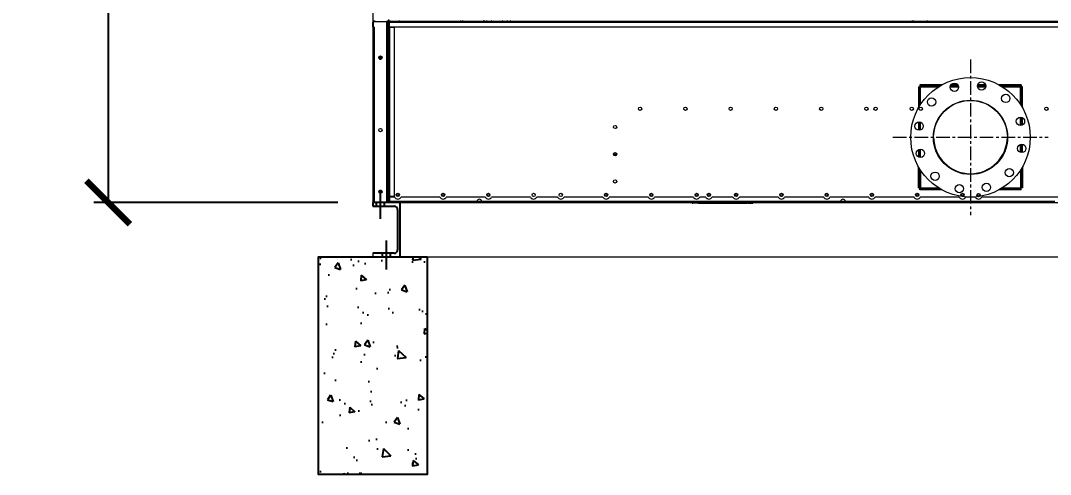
# Model space of a CAD drawing. Header units: millimetres. Extents: x 11380 to 40787, y 6310 to 27105.
# Drawn here: x 28902 to 31745, y 12293 to 13545 of the extents above; entities that cross this region are included whole.
import ezdxf

# ---------------------------------------------------------------- set-up
doc = ezdxf.new("R2010")
doc.units = ezdxf.units.MM
doc.linetypes.add('CENTER', pattern=[2, 1.25, -0.25, 0.25, -0.25])
doc.linetypes.add('CENTERX2', pattern=[4, 2.5, -0.5, 0.5, -0.5])
doc.layers.add('center', color=1, linetype='CENTER')
doc.layers.add('냉각탑_dim', color=1, linetype='Continuous')
doc.styles.add('HY울릉도L', font='')
doc.styles.get('HY울릉도L').set_extended_font_data('HY울릉도L')
doc.dimstyles.new('성지DIM', dxfattribs={"dimtxt": 3.5, "dimasz": 3, "dimexe": 1, "dimexo": 2.5, "dimgap": 2, "dimtad": 1, "dimdec": 0, "dimzin": 3, "dimdsep": 46, "dimtxsty": 'HY울릉도L', "dimblk": 'ARCHTICK', "dimcen": -2, "dimclrd": 256, "dimclre": 256, "dimclrt": 7, "dimadec": 0, "dimazin": 0, "dimtfac": 1, "dimtdec": 0, "dimtofl": 0, "dimtmove": 0, "dimatfit": 3, "dimfxl": 1, "dimtolj": 1, "dimtzin": 0, "dimlwe": -1, "dimarcsym": 0})

# ---------------------------------------------------------------- blocks, each defined once
blk = doc.blocks.new('_ArchTick')
at = {"color": 0, "linetype": 'ByBlock', "const_width": 0.15}
blk.add_lwpolyline([(-0.5, -0.5), (0.5, 0.5)], dxfattribs=at)
blk = doc.blocks.new('*D153')
at = {"layer": 'Defpoints', "color": 0, "transparency": 16777216}
for p in [(29878, 16243.3), (29144.1, 13043.3), (29878, 13043.3)]:
    blk.add_point(p, dxfattribs=at)
at = {"layer": '냉각탑_dim', "transparency": 16777216}
for p, q in [((29778, 16243.3), (29104.1, 16243.3)), ((29778, 13043.3), (29104.1, 13043.3))]:
    blk.add_line(p, q, dxfattribs=at)
at = {"layer": '냉각탑_dim', "lineweight": -2, "transparency": 16777216}
blk.add_line((29144.1, 16243.3), (29144.1, 13043.3), dxfattribs=at)
at = {"layer": '냉각탑_dim', "lineweight": -2, "transparency": 16777216, "xscale": 120, "yscale": 120, "zscale": 120}
for p, rotation in [((29144.1, 16243.3), 90), ((29144.1, 13043.3), 270)]:
    blk.add_blockref('_ArchTick', p, dxfattribs=dict(at, rotation=rotation))
at = {"layer": '냉각탑_dim', "color": 7, "transparency": 16777216, "insert": (28994.1, 14643.3), "char_height": 140, "attachment_point": 5, "rotation": 90, "style": 'HY울릉도L'}
blk.add_mtext('\\A1;3200', dxfattribs=at)
blk = doc.blocks.new('2')
at = {"color": 7, "lineweight": 20, "ltscale": 0.44375}
blk.add_line((29874.6, 14509.5), (29874.6, 13444.5), dxfattribs=at)
at = {"color": 7, "lineweight": 20, "ltscale": 0.004833}
for p, q in [((29874.6, 13528.3), (29874.6, 13539.9)), ((29920.3, 13528.3), (29920.3, 13539.9)), ((29933.6, 13526.3), (29922, 13526.3)), ((29920.3, 13058.3), (29920.3, 13046.7)), ((29933.6, 13060.3), (29922, 13060.3)), ((30770.1, 13041.3), (30758.5, 13041.3)), ((30910.1, 13041.3), (30921.7, 13041.3))]:
    blk.add_line(p, q, dxfattribs=at)
at = {"color": 7, "lineweight": 20, "ltscale": 0.000958937}
blk.add_line((29876.6, 13543), (29876.6, 13545.3), dxfattribs=at)
at = {"color": 7, "lineweight": 20, "ltscale": 0.005875}
for p, q in [((29876.6, 13527.5), (29876.6, 13541.6)), ((29918.6, 13540.4), (29918.6, 13526.3)), ((29918.6, 13060.3), (29918.6, 13046.2))]:
    blk.add_line(p, q, dxfattribs=at)
at = {"color": 7, "lineweight": 20, "ltscale": 0.01525}
for p, q in [((29913.2, 13541.6), (29876.6, 13541.6)), ((29913.2, 13043.3), (29876.6, 13043.3))]:
    blk.add_line(p, q, dxfattribs=at)
at = {"color": 7, "lineweight": 20, "ltscale": 0.014667}
for p, q in [((29878, 13543.3), (29913.2, 13543.3)), ((29878, 13045), (29913.2, 13045))]:
    blk.add_line(p, q, dxfattribs=at)
at = {"color": 7, "lineweight": 20, "ltscale": 0.000834157}
blk.add_line((29880, 13543.3), (29880, 13545.3), dxfattribs=at)
at = {"color": 7, "lineweight": 20, "ltscale": 0.000708334}
blk.add_line((29913.2, 13541.6), (29913.2, 13543.3), dxfattribs=at)
at = {"color": 7, "lineweight": 20, "ltscale": 0.001131}
for p, q in [((29915.9, 13541.6), (29913.2, 13541.6)), ((29915.9, 13045), (29913.2, 13045))]:
    blk.add_line(p, q, dxfattribs=at)
at = {"color": 7, "lineweight": 20, "ltscale": 0.206917}
blk.add_line((29913.2, 13045), (29913.2, 13541.6), dxfattribs=at)
at = {"color": 7, "lineweight": 20, "ltscale": 0.000414935}
for p, q in [((29914.9, 13541.6), (29915.6, 13542.3)), ((29917.6, 13196.3), (29916.9, 13197)), ((29914.9, 13045), (29915.6, 13044.3))]:
    blk.add_line(p, q, dxfattribs=at)
at = {"color": 7, "lineweight": 20, "ltscale": 0.00126}
blk.add_line((29915.2, 13542.7), (29915.2, 13545.7), dxfattribs=at)
at = {"color": 7, "lineweight": 20, "ltscale": 2.54818e-05}
blk.add_line((29916.6, 13540), (29916.6, 13539.9), dxfattribs=at)
at = {"color": 7, "lineweight": 20, "ltscale": 0.2055}
blk.add_line((29916.6, 13046.7), (29916.6, 13539.9), dxfattribs=at)
at = {"color": 7, "lineweight": 20, "ltscale": 0.002815}
blk.add_line((29918.6, 13541.3), (29918.6, 13548.1), dxfattribs=at)
at = {"color": 7, "lineweight": 20, "ltscale": 0.000708333}
for p, q in [((29920.3, 13541.3), (29918.6, 13541.3)), ((29920.3, 13540.4), (29918.6, 13540.4)), ((29876.6, 13045), (29876.6, 13043.3)), ((29913.2, 13045), (29913.2, 13043.3)), ((29920.3, 13046.2), (29918.6, 13046.2)), ((29920.3, 13045.3), (29918.6, 13045.3))]:
    blk.add_line(p, q, dxfattribs=at)
at = {"color": 7, "lineweight": 20, "ltscale": 0.000375}
for p, q in [((29918.6, 13540.4), (29918.6, 13541.3)), ((29918.6, 13046.2), (29918.6, 13045.3))]:
    blk.add_line(p, q, dxfattribs=at)
at = {"color": 7, "lineweight": 20}
for p, q in [((33128.9, 13543.3), (29920.3, 13543.3)), ((33128.9, 13539.9), (29920.3, 13539.9)), ((30743.1, 13528.3), (32392.1, 13528.3)), ((29952.2, 13043.3), (33097, 13043.3))]:
    blk.add_line(p, q, dxfattribs=at)
at = {"color": 7, "lineweight": 20, "ltscale": 0.001417}
for p, q in [((29920.3, 13543.3), (29920.3, 13539.9)), ((29922, 13526.3), (29918.6, 13526.3)), ((29922, 13060.3), (29918.6, 13060.3)), ((29878, 13045), (29874.6, 13045)), ((29920.3, 13043.3), (29920.3, 13046.7))]:
    blk.add_line(p, q, dxfattribs=at)
at = {"color": 7, "lineweight": 20, "ltscale": 0.000881921}
blk.add_line((29920.6, 13543.3), (29920.6, 13545.5), dxfattribs=at)
at = {"color": 7, "lineweight": 20, "ltscale": 0.000833333}
for p, q in [((29922, 13545.3), (29922, 13543.3)), ((29948.6, 13543.3), (29948.6, 13545.3)), ((29876.6, 13528.3), (29874.6, 13528.3)), ((29876.6, 13527.5), (29874.6, 13527.5)), ((29874.6, 13527.5), (29876.6, 13527.5)), ((29920.6, 13526.3), (29918.6, 13526.3)), ((29920.6, 13526.3), (29920.6, 13528.3)), ((29922, 13528.3), (29922, 13526.3)), ((31384.6, 13364.8), (31384.6, 13362.8)), ((31386.6, 13362.8), (31384.6, 13362.8)), ((31384.6, 13362.8), (31386.6, 13362.8)), ((31664.6, 13362.8), (31662.6, 13362.8)), ((31664.6, 13362.8), (31662.6, 13362.8)), ((31664.6, 13364.8), (31664.6, 13362.8)), ((29918.6, 13190.1), (29916.6, 13190.1)), ((29918.6, 13188.3), (29916.6, 13188.3)), ((31384.6, 13081.8), (31384.6, 13083.8)), ((31386.6, 13083.8), (31384.6, 13083.8)), ((31384.6, 13083.8), (31386.6, 13083.8)), ((31664.6, 13083.8), (31662.6, 13083.8)), ((31664.6, 13083.8), (31662.6, 13083.8)), ((31664.6, 13081.8), (31664.6, 13083.8)), ((29922, 13060.3), (29922, 13058.3)), ((30161.8, 13045.3), (30161.8, 13043.3)), ((30175.3, 13045.3), (30175.3, 13043.3)), ((30770.1, 13041.3), (30770.1, 13043.3)), ((30910.1, 13041.3), (30910.1, 13043.3)), ((31165.8, 13045.3), (31165.8, 13043.3)), ((31179.3, 13045.3), (31179.3, 13043.3))]:
    blk.add_line(p, q, dxfattribs=at)
at = {"color": 7, "lineweight": 20, "ltscale": 0.00083243}
for p, q in [((30117.3, 13543.3), (30117.3, 13545.3)), ((30117.5, 13543.3), (30117.5, 13545.3)), ((30122.7, 13543.3), (30122.7, 13545.3))]:
    blk.add_line(p, q, dxfattribs=at)
at = {"color": 7, "lineweight": 20, "ltscale": 0.00121}
for p, q in [((30181.5, 13545.3), (30179.4, 13543.3)), ((30182.7, 13545.3), (30180.6, 13543.3)), ((30190.3, 13545.3), (30188.2, 13543.3)), ((30202.4, 13543.3), (30204.5, 13545.3)), ((30233.6, 13545.3), (30231.5, 13543.3)), ((30245.7, 13543.3), (30247.8, 13545.3)), ((30253.2, 13543.3), (30255.3, 13545.3))]:
    blk.add_line(p, q, dxfattribs=at)
at = {"color": 7, "lineweight": 20, "ltscale": 0.000832431}
for p, q in [((31364.9, 13543.3), (31364.9, 13545.3)), ((31367.7, 13543.3), (31367.7, 13545.3))]:
    blk.add_line(p, q, dxfattribs=at)
at = {"color": 7, "lineweight": 20, "ltscale": 0.000833334}
for p, q in [((31404.9, 13545.3), (31404.9, 13543.3)), ((29920.6, 13058.3), (29920.6, 13060.3))]:
    blk.add_line(p, q, dxfattribs=at)
at = {"color": 7, "lineweight": 20, "ltscale": 0.201042}
for p, q in [((29874.6, 13527.5), (29874.6, 13045)), ((29878, 13527.5), (29878, 13045))]:
    blk.add_line(p, q, dxfattribs=at)
at = {"color": 7, "lineweight": 20, "ltscale": 0.000583333}
blk.add_line((29878, 13527.5), (29876.6, 13527.5), dxfattribs=at)
at = {"color": 7, "lineweight": 20, "ltscale": 0.194167}
for p, q in [((29918.6, 13060.3), (29918.6, 13526.3)), ((29922, 13060.3), (29922, 13526.3)), ((29933.6, 13526.3), (29933.6, 13060.3))]:
    blk.add_line(p, q, dxfattribs=at)
at = {"color": 7, "lineweight": 20, "ltscale": 0.307}
blk.add_line((29920.3, 13528.3), (30743.1, 13528.3), dxfattribs=at)
at = {"color": 7, "lineweight": 20, "ltscale": 0.003735}
blk.add_line((29900.1, 13442.9), (29891.1, 13442.9), dxfattribs=at)
at = {"color": 7, "lineweight": 20, "ltscale": 0.003614}
blk.add_line((29891.2, 13444.5), (29899.9, 13444.5), dxfattribs=at)
at = {"color": 7, "lineweight": 20, "ltscale": 0.003172}
blk.add_line((29899.4, 13440.9), (29891.8, 13440.9), dxfattribs=at)
at = {"color": 7, "lineweight": 20, "ltscale": 0.001718}
blk.add_line((29893.5, 13439.3), (29897.6, 13439.3), dxfattribs=at)
at = {"color": 7, "lineweight": 20, "ltscale": 0.053167}
blk.add_line((29916.6, 13258.1), (29916.6, 13385.7), dxfattribs=at)
at = {"color": 7, "lineweight": 20, "ltscale": 0.000833118}
blk.add_line((29916.6, 13385.7), (29918.6, 13385.7), dxfattribs=at)
at = {"color": 7, "lineweight": 20, "ltscale": 0.023972}
for p, q in [((31381.4, 13362.8), (31381.4, 13305.3)), ((31667.8, 13305.3), (31667.8, 13362.8)), ((31381.4, 13083.8), (31381.4, 13141.4)), ((31667.8, 13141.4), (31667.8, 13083.8))]:
    blk.add_line(p, q, dxfattribs=at)
at = {"color": 7, "lineweight": 20, "ltscale": 0.001333}
for p, q in [((31381.4, 13362.8), (31384.6, 13362.8)), ((31384.6, 13368), (31384.6, 13364.8)), ((31664.6, 13368), (31664.6, 13364.8)), ((31667.8, 13362.8), (31664.6, 13362.8)), ((31381.4, 13083.8), (31384.6, 13083.8)), ((31384.6, 13078.6), (31384.6, 13081.8)), ((31667.8, 13083.8), (31664.6, 13083.8)), ((31664.6, 13078.6), (31664.6, 13081.8))]:
    blk.add_line(p, q, dxfattribs=at)
at = {"color": 7, "lineweight": 20, "ltscale": 0.025296}
for p, q in [((31445.3, 13368), (31384.6, 13368)), ((31664.6, 13368), (31603.9, 13368)), ((31445.3, 13078.6), (31384.6, 13078.6)), ((31664.6, 13078.6), (31603.9, 13078.6))]:
    blk.add_line(p, q, dxfattribs=at)
at = {"color": 7, "lineweight": 20, "ltscale": 0.022971}
for p, q in [((31439.7, 13364.8), (31384.6, 13364.8)), ((31664.6, 13364.8), (31609.5, 13364.8)), ((31439.7, 13081.8), (31384.6, 13081.8)), ((31664.6, 13081.8), (31609.5, 13081.8))]:
    blk.add_line(p, q, dxfattribs=at)
at = {"color": 7, "lineweight": 20, "ltscale": 0.021741}
for p, q in [((31384.6, 13362.8), (31384.6, 13310.7)), ((31664.6, 13310.7), (31664.6, 13362.8)), ((31384.6, 13083.8), (31384.6, 13136)), ((31664.6, 13136), (31664.6, 13083.8))]:
    blk.add_line(p, q, dxfattribs=at)
at = {"color": 7, "lineweight": 20, "ltscale": 0.020784}
for p, q in [((31386.6, 13362.8), (31436.5, 13362.8)), ((31612.7, 13362.8), (31662.6, 13362.8)), ((31386.6, 13083.8), (31436.5, 13083.8)), ((31612.7, 13083.8), (31662.6, 13083.8))]:
    blk.add_line(p, q, dxfattribs=at)
at = {"color": 7, "lineweight": 20, "ltscale": 0.020438}
for p, q in [((31386.6, 13313.8), (31386.6, 13362.8)), ((31662.6, 13313.8), (31662.6, 13362.8)), ((31386.6, 13132.9), (31386.6, 13083.8)), ((31662.6, 13132.9), (31662.6, 13083.8))]:
    blk.add_line(p, q, dxfattribs=at)
at = {"color": 7, "lineweight": 20, "ltscale": 0.009512}
blk.add_line((31469, 13362.8), (31491.8, 13362.8), dxfattribs=at)
at = {"color": 7, "lineweight": 20, "ltscale": 0.009154}
blk.add_line((31491.4, 13364.8), (31469.4, 13364.8), dxfattribs=at)
at = {"color": 7, "lineweight": 20, "ltscale": 0.007846}
blk.add_line((31489.8, 13368), (31471, 13368), dxfattribs=at)
at = {"color": 7, "lineweight": 20, "ltscale": 0.009582}
blk.add_line((31566.8, 13364.8), (31543.8, 13364.8), dxfattribs=at)
at = {"color": 7, "lineweight": 20, "ltscale": 0.009406}
blk.add_line((31544.1, 13362.8), (31566.6, 13362.8), dxfattribs=at)
at = {"color": 7, "lineweight": 20, "ltscale": 0.009251}
blk.add_line((31566.4, 13368), (31544.2, 13368), dxfattribs=at)
at = {"color": 7, "lineweight": 20, "ltscale": 0.009583}
for p, q in [((31662.6, 13256), (31662.6, 13279)), ((31386.6, 13167.6), (31386.6, 13190.6))]:
    blk.add_line(p, q, dxfattribs=at)
at = {"color": 7, "lineweight": 20, "ltscale": 0.009451}
for p, q in [((31664.6, 13256.2), (31664.6, 13278.9)), ((31384.6, 13190.5), (31384.6, 13167.8))]:
    blk.add_line(p, q, dxfattribs=at)
at = {"color": 7, "lineweight": 20, "ltscale": 0.008588}
for p, q in [((31667.8, 13257.2), (31667.8, 13277.9)), ((31381.4, 13189.4), (31381.4, 13168.8))]:
    blk.add_line(p, q, dxfattribs=at)
at = {"color": 7, "lineweight": 20, "ltscale": 0.000833254}
blk.add_line((29918.6, 13258.1), (29916.6, 13258.1), dxfattribs=at)
at = {"color": 7, "lineweight": 20, "ltscale": 0.009501}
for p, q in [((31381.4, 13265.5), (31381.4, 13242.7)), ((31667.8, 13181.2), (31667.8, 13204))]:
    blk.add_line(p, q, dxfattribs=at)
at = {"color": 7, "lineweight": 20, "ltscale": 0.009478}
for p, q in [((31384.6, 13265.5), (31384.6, 13242.7)), ((31664.6, 13181.2), (31664.6, 13204))]:
    blk.add_line(p, q, dxfattribs=at)
at = {"color": 7, "lineweight": 20, "ltscale": 0.009074}
for p, q in [((31386.6, 13243.2), (31386.6, 13265)), ((31662.6, 13181.7), (31662.6, 13203.5))]:
    blk.add_line(p, q, dxfattribs=at)
at = {"color": 7, "lineweight": 20, "ltscale": 0.000547189}
blk.add_line((29917.9, 13197), (29916.6, 13197), dxfattribs=at)
at = {"color": 7, "lineweight": 20, "ltscale": 0.000834193}
blk.add_line((29916.6, 13193.3), (29918.6, 13193.3), dxfattribs=at)
at = {"color": 7, "lineweight": 20, "ltscale": 0.000832799}
blk.add_line((29916.6, 13188.3), (29918.6, 13188.3), dxfattribs=at)
at = {"color": 7, "lineweight": 20, "ltscale": 0.003726}
blk.add_line((30539, 13177.2), (30548, 13177.2), dxfattribs=at)
at = {"color": 7, "lineweight": 20, "ltscale": 0.002875}
blk.add_line((30540.1, 13173.8), (30547, 13173.8), dxfattribs=at)
at = {"color": 1, "linetype": 'CENTERX2', "ltscale": 50}
for p, q in [((29895.6, 12998.3), (29895.6, 13078.3)), ((29912.1, 12858.3), (29912.1, 12938.3))]:
    blk.add_line(p, q, dxfattribs=at)
at = {"color": 7, "lineweight": 20, "ltscale": 0.000128159}
blk.add_line((29918.9, 13060.3), (29918.6, 13060.3), dxfattribs=at)
at = {"color": 7, "lineweight": 20, "ltscale": 0.005987}
blk.add_line((29934.7, 13058.3), (29920.3, 13058.3), dxfattribs=at)
at = {"color": 7, "lineweight": 20, "ltscale": 0.044641}
for p, q in [((30059.7, 13058.3), (29952.5, 13058.3)), ((30184.7, 13058.3), (30077.5, 13058.3)), ((30309.7, 13058.3), (30202.5, 13058.3)), ((30509.7, 13058.3), (30402.5, 13058.3)), ((30634.7, 13058.3), (30527.5, 13058.3)), ((30759.7, 13058.3), (30652.5, 13058.3)), ((30993.7, 13058.3), (30886.5, 13058.3)), ((31118.7, 13058.3), (31011.5, 13058.3)), ((31243.7, 13058.3), (31136.5, 13058.3)), ((31368.7, 13058.3), (31261.5, 13058.3)), ((31493.7, 13058.3), (31386.5, 13058.3))]:
    blk.add_line(p, q, dxfattribs=at)
at = {"color": 7, "lineweight": 20, "ltscale": 0.023808}
for p, q in [((30384.7, 13058.3), (30327.5, 13058.3)), ((30868.7, 13058.3), (30811.5, 13058.3))]:
    blk.add_line(p, q, dxfattribs=at)
at = {"color": 7, "lineweight": 20, "ltscale": 0.006725}
blk.add_line((30793.7, 13058.3), (30777.5, 13058.3), dxfattribs=at)
at = {"color": 7, "lineweight": 20, "ltscale": 0.0111}
blk.add_line((31538.2, 13058.3), (31511.5, 13058.3), dxfattribs=at)
at = {"color": 7, "lineweight": 20, "ltscale": 1.93507e-05}
blk.add_line((31547.1, 13052.8), (31547.1, 13052.8), dxfattribs=at)
at = {"color": 7, "lineweight": 20, "ltscale": 0.007604}
for p, q in [((31574.3, 13058.3), (31556, 13058.3)), ((31793.2, 13058.3), (31574.3, 13058.3))]:
    blk.add_line(p, q, dxfattribs=at)
at = {"lineweight": 20}
blk.add_line((29947.6, 13043.3), (29874.6, 13043.3), dxfattribs=at)
at = {"color": 7, "lineweight": 25, "ltscale": 0.008333}
blk.add_line((29874.6, 13043.3), (29874.6, 13033.3), dxfattribs=at)
at = {"color": 7, "lineweight": 25, "ltscale": 0.125}
for p, q in [((29949.6, 13043.3), (29874.6, 13043.3)), ((29874.6, 12893.3), (29949.6, 12893.3))]:
    blk.add_line(p, q, dxfattribs=at)
at = {"color": 7, "lineweight": 25, "ltscale": 0.05125}
for p, q in [((29874.6, 13033.3), (29933.1, 13033.3)), ((29933.1, 12903.3), (29874.6, 12903.3))]:
    blk.add_line(p, q, dxfattribs=at)
at = {"color": 7, "lineweight": 20, "ltscale": 0.280701}
blk.add_line((29876, 13043.3), (29911.2, 13043.3), dxfattribs=at)
for p, q in [((29884.6, 13033.3), (29884.6, 13043.3)), ((29906.6, 13033.3), (29906.6, 13043.3)), ((29901.1, 12893.3), (29901.1, 12903.3)), ((29923.1, 12893.3), (29923.1, 12903.3))]:
    blk.add_line(p, q)
at = {"color": 7, "lineweight": 20, "ltscale": 0.002932}
blk.add_line((29913.2, 13043.3), (29920.3, 13043.3), dxfattribs=at)
at = {"color": 7, "lineweight": 20, "ltscale": 0.000834328}
blk.add_line((29916.6, 13048.3), (29918.6, 13048.3), dxfattribs=at)
at = {"color": 7, "lineweight": 20, "ltscale": 2.38284e-05}
blk.add_line((29916.6, 13046.7), (29916.6, 13046.7), dxfattribs=at)
at = {"color": 7, "lineweight": 20, "ltscale": 0.000837638}
blk.add_line((29918.6, 13046.5), (29916.6, 13046.5), dxfattribs=at)
at = {"color": 7, "lineweight": 20, "ltscale": 0.100609}
blk.add_line((29920.3, 13046.7), (30161.7, 13046.7), dxfattribs=at)
at = {"color": 7, "lineweight": 20, "ltscale": 0.100651}
blk.add_line((29920.3, 13043.3), (30161.8, 13043.3), dxfattribs=at)
at = {"color": 7, "lineweight": 20, "ltscale": 0.004083}
blk.add_line((29942.4, 13043.3), (29952.2, 13043.3), dxfattribs=at)
at = {"color": 7, "lineweight": 25, "ltscale": 0.091667}
blk.add_line((29943.1, 13023.3), (29943.1, 12913.3), dxfattribs=at)
at = {"ltscale": 25}
blk.add_line((29949.6, 13043.3), (29949.6, 12893.3), dxfattribs=at)
at = {"color": 7, "lineweight": 20, "ltscale": 0.005698}
for p, q in [((30161.7, 13046.7), (30175.4, 13046.7)), ((31165.7, 13046.7), (31179.4, 13046.7))]:
    blk.add_line(p, q, dxfattribs=at)
at = {"color": 7, "lineweight": 20, "ltscale": 0.005614}
for p, q in [((30161.8, 13045.3), (30175.3, 13045.3)), ((30161.8, 13043.3), (30175.3, 13043.3)), ((31165.8, 13045.3), (31179.3, 13045.3)), ((31165.8, 13043.3), (31179.3, 13043.3))]:
    blk.add_line(p, q, dxfattribs=at)
at = {"color": 7, "lineweight": 20, "ltscale": 0.412719}
blk.add_line((30175.3, 13043.3), (31165.8, 13043.3), dxfattribs=at)
at = {"color": 7, "lineweight": 20, "ltscale": 0.412635}
blk.add_line((30175.4, 13046.7), (31165.7, 13046.7), dxfattribs=at)
at = {"color": 7, "lineweight": 20, "ltscale": 0.000833651}
for p, q in [((30772.1, 13041.3), (30772.1, 13043.3)), ((30908.1, 13041.3), (30908.1, 13043.3))]:
    blk.add_line(p, q, dxfattribs=at)
at = {"color": 7, "lineweight": 20, "ltscale": 0.056667}
blk.add_line((30772.1, 13041.3), (30908.1, 13041.3), dxfattribs=at)
at = {"color": 7, "lineweight": 20, "ltscale": 0.17433}
blk.add_line((31179.3, 13043.3), (31597.7, 13043.3), dxfattribs=at)
at = {"color": 7, "lineweight": 20, "ltscale": 0.171731}
blk.add_line((31179.4, 13046.7), (31757.6, 13046.7), dxfattribs=at)
at = {"color": 7, "lineweight": 20, "ltscale": 0.008888}
blk.add_line((31633.2, 13043.3), (31654.5, 13043.3), dxfattribs=at)
at = {"color": 7, "lineweight": 20, "ltscale": 0.006961}
blk.add_line((31710.4, 13043.3), (31727.1, 13043.3), dxfattribs=at)
at = {"color": 7, "lineweight": 15, "ltscale": 0.0625}
blk.add_line((29874.6, 12903.3), (29874.6, 12893.3), dxfattribs=at)
at = {"lineweight": 5}
blk.add_line((29949.6, 12893.3), (33099.6, 12893.3), dxfattribs=at)
at = {"color": 7, "lineweight": 20}
for centre, radius in [((29895.6, 13443.3), 4.5), ((31524.6, 13223.3), 165), ((31480.4, 13361.4), 11.5), ((31555.3, 13365), 11.5), ((31622.1, 13330.7), 11.5), ((30612.5, 13302.2), 4.5), ((30737.5, 13302.2), 4.5), ((30862.5, 13302.2), 4.5), ((30987.5, 13302.2), 4.5), ((31112.5, 13302.2), 4.5), ((31237.5, 13302.2), 4.5), ((31262.5, 13302.2), 4.5), ((31362.5, 13302.2), 4.5), ((31387.5, 13302.2), 4.5), ((31417.2, 13320.8), 11.5), ((31524.6, 13223.3), 102.5), ((31524.6, 13223.3), 101.8), ((31734.3, 13302.2), 4.5), ((31662.7, 13267.5), 11.5), ((30543.5, 13251.7), 4.5), ((31382.9, 13254.1), 11.5), ((29895.6, 13243.3), 4.5), ((31666.3, 13192.6), 11.5), ((30543.5, 13176.7), 4.5), ((31386.5, 13179.1), 11.5), ((31631.9, 13125.8), 11.5), ((31427.1, 13116), 11.5), ((30543.5, 13101.7), 4.5), ((31493.8, 13081.6), 11.5), ((31568.8, 13085.2), 11.5), ((29895.6, 13073.3), 4.5), ((29943.6, 13064.3), 4.5), ((29943.6, 13064.3), 3), ((30068.6, 13064.3), 4.5), ((30068.6, 13064.3), 3), ((30193.6, 13064.3), 4.5), ((30193.6, 13064.3), 3), ((30318.6, 13064.3), 4.5), ((30393.6, 13064.3), 4.5), ((30518.6, 13064.3), 4.5), ((30518.6, 13064.3), 3), ((30643.6, 13064.3), 4.5), ((30643.6, 13064.3), 3), ((30768.6, 13064.3), 4.5), ((30768.6, 13064.3), 3), ((30802.6, 13064.3), 4.5), ((30802.6, 13064.3), 3), ((30877.6, 13064.3), 4.5), ((30877.6, 13064.3), 3), ((31002.6, 13064.3), 4.5), ((31002.6, 13064.3), 3), ((31127.6, 13064.3), 4.5), ((31127.6, 13064.3), 3), ((31252.6, 13064.3), 4.5), ((31252.6, 13064.3), 3), ((31377.6, 13064.3), 4.5), ((31377.6, 13064.3), 3), ((31502.6, 13064.3), 4.5), ((31502.6, 13064.3), 3), ((31547.1, 13063.8), 4.5), ((31547.1, 13064.3), 3)]:
    blk.add_circle(centre, radius, dxfattribs=at)
for centre, radius, start, end in [((29878, 13539.9), 3.4, 90, 180), ((29913.2, 13539.9), 3.4, 0, 90), ((29875.8, 13445.7), 1.2, 180, 180.7349), ((29875.8, 13438.1), 1.2, 179.2651, 180), ((31524.6, 13224.8), 101.8, 180.4178, 359.5731), ((29915.2, 13198.7), 3.4, 294.3157, 359.0524), ((29943.6, 13062.8), 10, 206.7437, 333.2563), ((30068.6, 13062.8), 10, 206.7437, 333.2563), ((30168.6, 13045.2), 7, 12.3734, 167.6266), ((30193.6, 13062.8), 10, 206.7437, 333.2563), ((30318.6, 13062.8), 10, 206.7437, 333.2563), ((30393.6, 13062.8), 10, 206.7437, 333.2563), ((30518.6, 13062.8), 10, 206.7437, 333.2563), ((30643.6, 13062.8), 10, 206.7437, 333.2563), ((30768.6, 13062.8), 10, 206.7437, 333.2563), ((30802.6, 13062.8), 10, 206.7437, 333.2563), ((30877.6, 13062.8), 10, 206.7437, 333.2563), ((31002.6, 13062.8), 10, 206.7437, 333.2563), ((31127.6, 13062.8), 10, 206.7437, 333.2563), ((31172.6, 13045.2), 7, 12.3734, 167.6266), ((31252.6, 13062.8), 10, 206.7437, 333.2563), ((31377.6, 13062.8), 10, 206.7437, 333.2563), ((31502.6, 13062.8), 10, 206.7437, 333.2563), ((31547.1, 13062.8), 10, 206.7437, 333.2563), ((31547.1, 13063.3), 4.5, 3.185, 176.8155), ((29878, 13046.7), 3.4, 210, 245.6841), ((29913.2, 13046.7), 3.4, 270, 0), ((29922, 13046.7), 3.4, 204.3161, 239.9997), ((30178.2, 13044.4), 16.6, 171.9124, 179.4428), ((30159, 13044.4), 16.6, 0.5572, 8.0877), ((30758.5, 13044.7), 3.4, 204.3017, 270), ((30758.5, 13044.7), 1.4, 268.112, 270), ((30921.7, 13044.7), 3.4, 270, 335.6983), ((30921.7, 13044.7), 1.4, 270, 271.888), ((31182.2, 13044.4), 16.6, 171.9124, 179.4428), ((31163, 13044.4), 16.6, 0.5572, 8.0877)]:
    blk.add_arc(centre, radius, start, end, dxfattribs=at)
at = {"color": 7, "lineweight": 25}
for centre, start, end in [((29933.1, 13023.3), 0, 90), ((29933.1, 12913.3), 270, 0)]:
    blk.add_arc(centre, 10, start, end, dxfattribs=at)
at = {"color": 7, "lineweight": 20}
for points in [[(29915.9, 13541.6), (29916.2, 13541.3), (29916.4, 13541), (29916.5, 13540.6), (29916.6, 13540.3), (29916.6, 13539.9)], [(29917.9, 13197), (29918.1, 13197.4), (29918.4, 13197.7), (29918.5, 13198), (29918.6, 13198.4), (29918.6, 13198.7)], [(29915.9, 13045), (29916.2, 13045.4), (29916.4, 13045.7), (29916.5, 13046.1), (29916.6, 13046.4), (29916.6, 13046.7)], [(30161.8, 13045.3), (30161.8, 13045.3), (30161.7, 13045.4), (30161.7, 13045.4), (30161.6, 13045.5), (30161.6, 13045.5)], [(30175.5, 13045.5), (30175.5, 13045.5), (30175.5, 13045.4), (30175.4, 13045.4), (30175.4, 13045.3), (30175.3, 13045.3)], [(31165.8, 13045.3), (31165.8, 13045.3), (31165.7, 13045.4), (31165.7, 13045.4), (31165.6, 13045.5), (31165.6, 13045.5)], [(31179.5, 13045.5), (31179.5, 13045.5), (31179.5, 13045.4), (31179.4, 13045.4), (31179.4, 13045.3), (31179.3, 13045.3)]]:
    blk.add_open_spline(points, degree=5, dxfattribs=at)
for points, knots in [([(29916.6, 13385.7), (29916.6, 13385.6), (29916.6, 13385.5), (29916.7, 13385.5), (29917, 13385.2), (29917.4, 13385), (29917.8, 13384.8), (29918.2, 13384.7), (29918.6, 13384.6)], [0, 0, 0, 0, 0, 0, 2.033975, 2.033975, 2.033975, 5.485293, 5.485293, 5.485293, 5.485293, 5.485293, 5.485293]), ([(30161.8, 13043.3), (30161.8, 13043.3), (30161.7, 13043.4), (30161.7, 13043.5), (30161.6, 13043.7), (30161.6, 13044.1), (30161.6, 13044.2), (30161.6, 13044.4), (30161.6, 13044.6)], [0, 0, 0, 0, 0, 0, 3.009, 3.009, 3.009, 4.870321, 4.870321, 4.870321, 4.870321, 4.870321, 4.870321]), ([(30175.6, 13044.6), (30175.6, 13044.2), (30175.6, 13043.9), (30175.5, 13043.6), (30175.5, 13043.4), (30175.4, 13043.4), (30175.4, 13043.3), (30175.3, 13043.3), (30175.3, 13043.3)], [0, 0, 0, 0, 0, 0, 3.956241, 3.956241, 3.956241, 4.866694, 4.866694, 4.866694, 4.866694, 4.866694, 4.866694]), ([(31165.8, 13043.3), (31165.8, 13043.3), (31165.7, 13043.4), (31165.7, 13043.5), (31165.6, 13043.7), (31165.6, 13044.1), (31165.6, 13044.2), (31165.6, 13044.4), (31165.6, 13044.6)], [0, 0, 0, 0, 0, 0, 3.009, 3.009, 3.009, 4.870321, 4.870321, 4.870321, 4.870321, 4.870321, 4.870321]), ([(31179.6, 13044.6), (31179.6, 13044.2), (31179.6, 13043.9), (31179.5, 13043.6), (31179.5, 13043.4), (31179.4, 13043.4), (31179.4, 13043.3), (31179.3, 13043.3), (31179.3, 13043.3)], [0, 0, 0, 0, 0, 0, 3.956241, 3.956241, 3.956241, 4.866694, 4.866694, 4.866694, 4.866694, 4.866694, 4.866694])]:
    blk.add_open_spline(points, degree=5, knots=knots, dxfattribs=at)
at = {"layer": 'center', "lineweight": 20, "ltscale": 30}
for p, q in [((31524.6, 13437.8), (31524.6, 13008.8)), ((31310.1, 13223.3), (31739.1, 13223.3))]:
    blk.add_line(p, q, dxfattribs=at)

msp = doc.modelspace()

# ---------------------------------------------------------------- hatches: boundary and pattern name
h = msp.add_hatch()
h.set_pattern_fill('AR-CONC', color=4, angle=-90)
h.set_pattern_definition([(320, (-172258.92, 347673.33), (-15.939086, -182.18467), [19.05, -209.55]), (265, (-172258.92, 347673.33), (191.056845, 35.24342), [15.24, -167.64058]), (10.451445, (-172260.25, 347658.15), (175.11775, -146.94125), [16.19001, -178.090245]), (316.1842, (-172208.12, 347673.33), (-42.04233, -271.07904), [28.575, -314.325]), (6.63556, (-172211.62, 347650.74), (247.42612, -237.40413), [24.28502, -267.1356]), (261.18415, (-172208.12, 347673.33), (247.42612, -237.40413), [22.85997, -251.45973]), (291, (-172220.82, 347647.93), (-102.2652, -151.61439), [19.05, -209.55]), (236, (-172220.82, 347647.93), (184.18797, -61.80203), [15.24, -167.64]), (341.451445, (-172229.34, 347635.3), (81.92277, -213.41642), [16.19001, -178.08994]), (307.5, (-172258.92, 347673.33), (84.555039, -3.088603), [0, -165.608, 0, -170.18, 0, -168.275]), (277.5, (-172258.92, 347673.33), (100.180575, -66.819663), [0, -97.028, 0, -161.798, 0, -64.135]), (237.5, (-172258.92, 347729.97), (-5.728744, -135.590595), [0, -63.5, 0, -198.12, 0, -262.89]), (227.5, (-172258.92, 347755.37), (25.42649, -148.12918), [0, -82.55, 0, -131.572, 0, -186.69])])
h.paths.add_polyline_path([(29724.6, 12893.4), (29724.6, 12293.4), (30024.6, 12293.2), (30024.6, 12893.2)])

# ---------------------------------------------------------------- linework, layer by layer
at = {"ltscale": 500, "elevation": 0}
msp.add_lwpolyline([(30024.6, 12893.3), (30024.6, 12293.3), (29724.6, 12293.3), (29724.6, 12893.3)], close=True, dxfattribs=at)

# ---------------------------------------------------------------- block references
msp.add_blockref('2', (0, 0))

# ---------------------------------------------------------------- dimensions: what is measured, and where the dimension line sits
at = {"layer": '냉각탑_dim'}
dim = msp.add_linear_dim(base=(29144.1, 13043.3), p1=(29878, 16243.3), p2=(29878, 13043.3), angle=90, dimstyle='성지DIM', override={"dimscale": 40}, dxfattribs=at)
dim.commit()
dim.dimension.update_dxf_attribs({"geometry": '*D153', "text_midpoint": (28994.1, 14643.3)})

doc.saveas('drawing.dxf')
